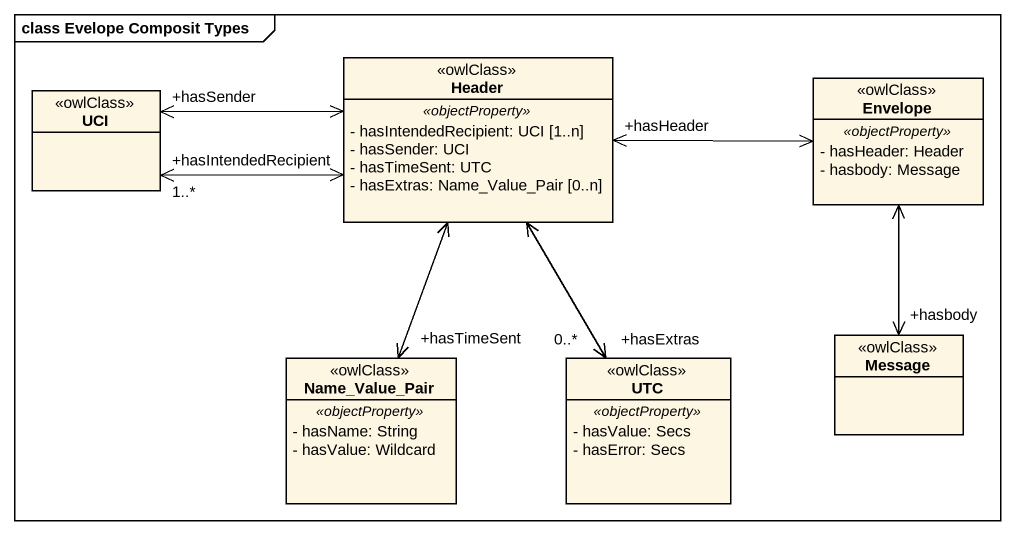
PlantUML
@startuml
mainframe class Evelope Composit Types
hide circle
hide empty members
skinparam classAttributeIconSize 0
class UCI <<owlClass>>
class "Header" as Header_ <<owlClass>> {
  .. <<objectProperty>> ..
  - hasIntendedRecipient: UCI [1..n]
  - hasSender: UCI
  - hasTimeSent: UTC
  - hasExtras: Name_Value_Pair [0..n]
}
class Envelope <<owlClass>> {
  .. <<objectProperty>> ..
  - hasHeader: Header
  - hasbody: Message
}
class Name_Value_Pair <<owlClass>> {
  .. <<objectProperty>> ..
  - hasName: String
  - hasValue: Wildcard
}
class UTC <<owlClass>> {
  .. <<objectProperty>> ..
  - hasValue: Secs
  - hasError: Secs
}
class Message <<owlClass>>
Header_ <-left-> "+hasSender" UCI
Header_ <-left-> "+hasIntendedRecipient\n1..*" UCI
Header_ <--> "+hasTimeSent" Name_Value_Pair
Header_ <--> "+hasExtras\n0..*" UTC
Envelope <-left-> "+hasHeader" Header_
Envelope <--> "+hasbody" Message
@enduml
